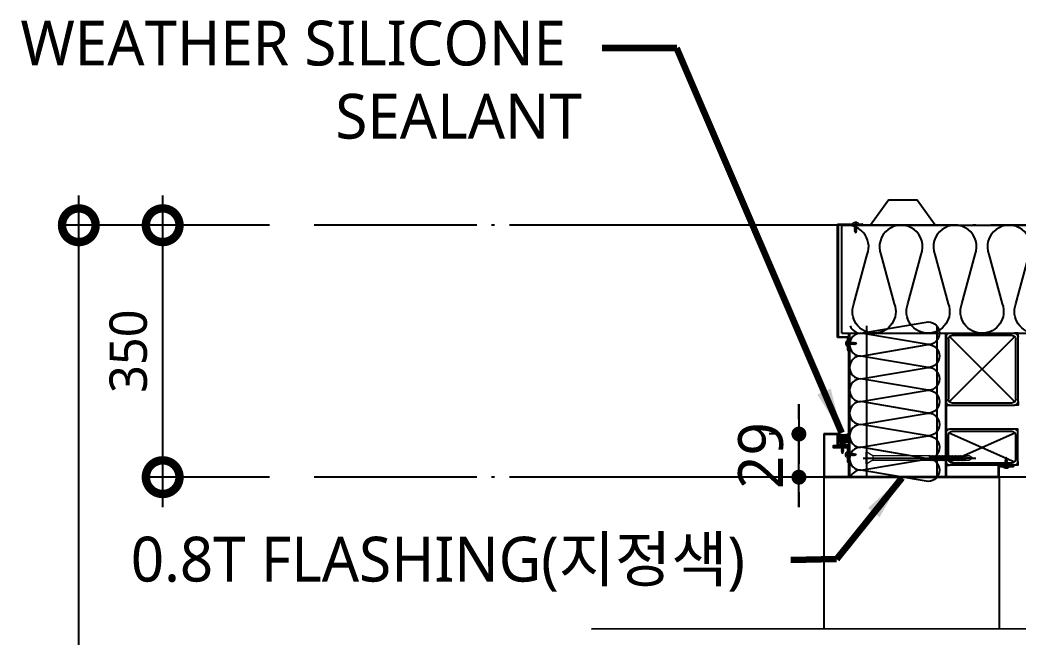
# Model space of a CAD drawing. Header units: millimetres. Extents: x 465 to 41696, y 198 to 5730.
# Drawn here: x 22485 to 23153, y 5150 to 5563 of the extents above; entities that cross this region are included whole.
import ezdxf
from ezdxf.enums import TextEntityAlignment as Align

# ---------------------------------------------------------------- set-up
doc = ezdxf.new("R2010")
doc.units = ezdxf.units.MM
doc.header["$LTSCALE"] = 200
for name, pattern in [('CEN', [62, 60, -1, 0, -1]), ('CEN-GAUN', [32.2, 30, -1, 0.2, -1]), ('HID', [2.3, 1.5, -0.8]), ('HIDDEN', [2, 1, -1])]:
    doc.linetypes.add(name, pattern=pattern)
doc.layers.get('DEFPOINTS').update_dxf_attribs({"color": 137})
for name, color, linetype in [('cen', 1, 'CEN'), ('DIM', 7, 'Continuous'), ('GW', 9, 'Continuous'), ('HID', 6, 'HID'), ('LEAD', 6, 'Continuous'), ('SYM', 7, 'Continuous'), ('symbol', 7, 'Continuous'), ('TEXT', 3, 'Continuous'), ('코킹', 9, 'Continuous'), ('판넬', 6, 'Continuous'), ('하지 150x100x3.2T', 3, 'Continuous'), ('후레싱', 6, 'Continuous')]:
    doc.layers.add(name, color=color, linetype=linetype)
doc.layers.add('DEFPOINT', color=137, linetype='Continuous', plot=False)
doc.layers.add('SCREW', color=9, linetype='Continuous', lineweight=5)
doc.styles.add('arial', font='arial.ttf')
doc.styles.add('HB-tx', font='malgun.ttf', dxfattribs={"width": 0.9})
doc.styles.get("Standard").update_dxf_attribs({"font": 'arial.ttf'})
doc.styles.add('굴림체(옥산)', font='GulimChe.ttf')
doc.styles.add('스타일1', font='malgun.ttf')
doc.dimstyles.new('CJA$0', dxfattribs={"dimscale": 300, "dimtxt": 2.7, "dimasz": 1, "dimexe": 2, "dimexo": 3, "dimgap": 1, "dimtad": 1, "dimdec": 0, "dimzin": 1, "dimdsep": 46, "dimtxsty": 'arial', "dimblk": 'DOT', "dimcen": 0.09, "dimdle": 1, "dimclrd": 256, "dimclre": 256, "dimclrt": 3, "dimadec": 0, "dimazin": 0, "dimtfac": 1, "dimtdec": 0, "dimtmove": 2, "dimatfit": 3, "dimldrblk": 'DOT', "dimfxl": 1, "dimtolj": 1, "dimtzin": 1, "dimarcsym": 0})
doc.dimstyles.new('CJA-1', dxfattribs={"dimscale": 10, "dimtxt": 3, "dimasz": 1, "dimexe": 2, "dimexo": 3, "dimgap": 1, "dimtad": 1, "dimdec": 0, "dimdsep": 46, "dimlunit": 6, "dimtxsty": '굴림체(옥산)', "dimblk": 'CJDOT', "dimcen": 0.09, "dimclrd": 256, "dimclre": 256, "dimclrt": 3, "dimazin": 2, "dimtfac": 1, "dimtdec": 0, "dimtix": 1, "dimtmove": 2, "dimatfit": 3, "dimldrblk": 'CJDOT', "dimfxl": 1, "dimtolj": 1, "dimtzin": 0, "dimarcsym": 0})
doc.dimstyles.get("Standard").update_dxf_attribs({"dimtxt": 0.18, "dimasz": 0.18, "dimexe": 0.18, "dimexo": 0.0625, "dimgap": 0.09, "dimtad": 0, "dimtih": 1, "dimtoh": 1, "dimdec": 4, "dimzin": 0, "dimdsep": 46, "dimtxsty": 'Standard', "dimcen": 0.09, "dimadec": 0, "dimazin": 0, "dimtfac": 1, "dimtdec": 4, "dimtofl": 0, "dimtmove": 0, "dimatfit": 3, "dimfxl": 1, "dimtolj": 1, "dimtzin": 0, "dimarcsym": 0})
pattern_1 = [(90, (-1700754.239367437, -179332.9736270064), (-0.3843758317684458, 0.6657584727337909), [0.443838981822527, -0.887677963645054]), (209.9999999999999, (-1700754.239367437, -179332.9736270064), (-0.3843758342879691, -0.6657584712791432), [0.4438389818225236, -0.8876779636450473]), (149.9999999999999, (-1700754.239367437, -179332.9736270064), (-0.768751666056415, 1.454647687184973e-09), [-0.8876779636450526, 0.4438389818225263])]

# ---------------------------------------------------------------- blocks, each defined once
blk = doc.blocks.new('1$0$hea')
at = {"layer": 'SCREW', "color": 9}
for p, q in [((2491784.143565692, -432817.3177301186), (2491783.954954707, -432818.3232530028)), ((2491784.656620727, -432816.6386425914), (2491784.198903953, -432818.8349188823)), ((2491784.924679277, -432817.0164960875), (2491784.519788411, -432818.5673631081)), ((2491785.584715896, -432816.831790154), (2491785.215405853, -432818.8006558561)), ((2491786.083318746, -432816.0934768777), (2491785.667271034, -432819.559653577)), ((2491786.575497063, -432816.6646127648), (2491786.125497063, -432819.0636527647)), ((2491786.966074199, -432816.6646127648), (2491786.516074199, -432819.0636527647)), ((2491787.445785631, -432815.9896127647), (2491786.995785631, -432819.7386527647)), ((2491787.925497063, -432816.6646127648), (2491787.475497063, -432819.0636527647)), ((2491788.3160742, -432816.6646127648), (2491787.866074199, -432819.0636527647)), ((2491788.795785632, -432815.9896127647), (2491788.345785631, -432819.7386527647)), ((2491789.275497063, -432816.6646127648), (2491788.825497063, -432819.0636527647)), ((2491789.6660742, -432816.6646127648), (2491789.216074199, -432819.0636527647)), ((2491790.145785631, -432815.9896127647), (2491789.695785631, -432819.7386527647)), ((2491790.625497063, -432816.6646127648), (2491790.175497063, -432819.0636527647)), ((2491791.016074199, -432816.6646127648), (2491790.5660742, -432819.0636527647)), ((2491791.495785631, -432815.9896127647), (2491791.045785632, -432819.7386527647)), ((2491791.975497063, -432816.6646127648), (2491791.525497063, -432819.0636527647)), ((2491792.366074199, -432816.6646127648), (2491791.9160742, -432819.0636527647)), ((2491792.845785631, -432815.9896127647), (2491792.395785631, -432819.7386527647)), ((2491793.325497063, -432816.6646127648), (2491792.875497063, -432819.0636527647)), ((2491794.195785631, -432815.9896127647), (2491793.745785631, -432819.7386527647))]:
    blk.add_line(p, q, dxfattribs=at)
at = {"layer": 'SCREW', "color": 1}
for p, q in [((2491784.198903953, -432818.8349188823), (2491783.954954707, -432818.3232530028)), ((2491784.656620727, -432816.6386425914), (2491784.143565692, -432817.3177301186)), ((2491784.198903953, -432818.8349188823), (2491784.519788411, -432818.5673631081)), ((2491784.656620727, -432816.6386425914), (2491784.924679277, -432817.0164960875)), ((2491785.667271034, -432819.559653577), (2491785.215405853, -432818.8006558561)), ((2491786.083318746, -432816.0934768777), (2491785.584715896, -432816.831790154)), ((2491785.667271034, -432819.559653577), (2491786.136431817, -432819.005357401)), ((2491786.083318746, -432816.0934768777), (2491786.575497063, -432816.6646127648)), ((2491786.995785631, -432819.7386527647), (2491786.516074199, -432819.0636527647)), ((2491786.575497063, -432816.6646127648), (2491786.966074199, -432816.6646127648)), ((2491787.445785631, -432815.9896127647), (2491786.966074199, -432816.6646127648)), ((2491786.995785631, -432819.7386527647), (2491787.475497063, -432819.0636527647)), ((2491787.445785631, -432815.9896127647), (2491787.925497063, -432816.6646127648)), ((2491787.475497063, -432819.0636527647), (2491787.866074199, -432819.0636527647)), ((2491788.345785631, -432819.7386527647), (2491787.866074199, -432819.0636527647)), ((2491787.925497063, -432816.6646127648), (2491788.3160742, -432816.6646127648)), ((2491788.795785632, -432815.9896127647), (2491788.3160742, -432816.6646127648)), ((2491788.345785631, -432819.7386527647), (2491788.825497063, -432819.0636527647)), ((2491788.795785632, -432815.9896127647), (2491789.275497063, -432816.6646127648)), ((2491788.825497063, -432819.0636527647), (2491789.216074199, -432819.0636527647)), ((2491789.695785631, -432819.7386527647), (2491789.216074199, -432819.0636527647)), ((2491789.275497063, -432816.6646127648), (2491789.6660742, -432816.6646127648)), ((2491790.145785631, -432815.9896127647), (2491789.6660742, -432816.6646127648)), ((2491789.695785631, -432819.7386527647), (2491790.175497063, -432819.0636527647)), ((2491790.145785631, -432815.9896127647), (2491790.625497063, -432816.6646127648)), ((2491790.175497063, -432819.0636527647), (2491790.5660742, -432819.0636527647)), ((2491791.045785632, -432819.7386527647), (2491790.5660742, -432819.0636527647)), ((2491790.625497063, -432816.6646127648), (2491791.016074199, -432816.6646127648)), ((2491791.495785631, -432815.9896127647), (2491791.016074199, -432816.6646127648)), ((2491791.045785632, -432819.7386527647), (2491791.525497063, -432819.0636527647)), ((2491791.495785631, -432815.9896127647), (2491791.975497063, -432816.6646127648)), ((2491791.525497063, -432819.0636527647), (2491791.9160742, -432819.0636527647)), ((2491792.395785631, -432819.7386527647), (2491791.9160742, -432819.0636527647)), ((2491791.975497063, -432816.6646127648), (2491792.366074199, -432816.6646127648)), ((2491792.845785631, -432815.9896127647), (2491792.366074199, -432816.6646127648)), ((2491792.395785631, -432819.7386527647), (2491792.875497063, -432819.0636527647)), ((2491792.845785631, -432815.9896127647), (2491793.325497063, -432816.6646127648)), ((2491792.875497063, -432819.0636527647), (2491793.266074199, -432819.0636527647)), ((2491793.745785631, -432819.7386527647), (2491793.266074199, -432819.0636527647)), ((2491793.325497063, -432816.6646127648), (2491793.716074199, -432816.6646127648)), ((2491794.195785631, -432815.9896127647), (2491793.716074199, -432816.6646127648)), ((2491793.745785631, -432819.7386527647), (2491793.963028494, -432819.4329712183)), ((2491794.195785631, -432815.9896127647), (2491794.413028494, -432816.2952943112)), ((2491794.329832435, -432819.2436527646), (2491795.005785631, -432819.2436527646)), ((2491794.779832435, -432816.4846127647), (2491795.005785631, -432816.4846127647)), ((2491795.725785631, -432814.2101327647), (2491795.725785631, -432821.5181327647)), ((2491795.725785631, -432814.2101327647), (2491795.725785631, -432821.5181327647)), ((2491796.443985631, -432814.2101327647), (2491795.725785631, -432814.2101327647)), ((2491796.443985631, -432821.5181327647), (2491795.725785631, -432821.5181327647)), ((2491797.290796521, -432817.0181327647), (2491796.64038913, -432817.0181327647)), ((2491796.64038913, -432817.0181327647), (2491796.64038913, -432817.6391327647)), ((2491796.64038913, -432818.0891327647), (2491796.64038913, -432818.7101327647)), ((2491797.290796521, -432818.7101327647), (2491796.64038913, -432818.7101327647)), ((2491798.468985632, -432817.0181327648), (2491797.740796521, -432817.0181327647)), ((2491798.468985632, -432818.7101327648), (2491797.740796521, -432818.7101327647)), ((2491798.468985632, -432816.2351327647), (2491798.468985632, -432819.4931327647))]:
    blk.add_line(p, q, dxfattribs=at)
for centre, radius, start, end in [((2491787.408363431, -432824.6201510014), 7.999015878307714, 114.0886689159163, 122.3702342454058), ((2491787.408363431, -432811.1081145281), 7.999015878307714, 237.6297657545942, 244.4226503441353), ((2491787.408363431, -432811.1081145281), 7.999015878307714, 248.8312323190549, 254.0884299628768), ((2491787.408363431, -432824.6201510014), 7.999015878307714, 103.1784096583939, 108.0892879575676), ((2491787.408363431, -432811.1081145281), 7.999015878307714, 260.8505034816137, 263.6038678914903), ((2491794.329832435, -432819.6936527647), 0.45, 90, 144.5992160404857), ((2491794.779832435, -432816.0346127647), 0.45, 215.4007839595143, 270), ((2491795.038354781, -432815.7357234052), 0.7495972400982207, 267.5097794062617, 336.5009870115338), ((2491795.038354781, -432819.9925421243), 0.7495972400982327, 23.49901298846625, 92.49022059373836), ((2491796.443985631, -432816.2351327647), 2.025, 0, 90), ((2491796.443985631, -432819.4931327647), 2.025, 270, 0)]:
    blk.add_arc(centre, radius, start, end, dxfattribs=at)
blk = doc.blocks.new('1')
at = {"layer": 'SCREW', "color": 1}
for p, q in [((849820.5766232425, -993794.053268319), (849817.3206464235, -993794.1680679452)), ((849818.1031601892, -993794.14047798), (849818.1288188258, -993794.8682148936)), ((849819.7941094765, -993794.0808582846), (849819.8197681131, -993794.8085951982)), ((849815.3682572842, -993796.2631638022), (849815.393563942, -993796.9809178081)), ((849822.697025757, -993796.7234114646), (849815.393563942, -993796.9809178081)), ((849822.697025757, -993796.7234114646), (849815.393563942, -993796.9809178081)), ((849817.2417066337, -993798.8969860901), (849817.5395435366, -993798.6691070688)), ((849817.2417066337, -993798.8969860901), (849817.9331906871, -993799.3526151739)), ((849817.2892755396, -993800.2461477555), (849817.9469531515, -993799.7429497666)), ((849817.2892755396, -993800.2461477555), (849817.9807595928, -993800.7017768389)), ((849817.3368444453, -993801.5953094205), (849817.9945220572, -993801.092111432)), ((849817.3368444453, -993801.5953094205), (849818.0283284986, -993802.0509385043)), ((849817.3844133511, -993802.9444710859), (849818.0420909631, -993802.441273097)), ((849817.3844133511, -993802.9444710859), (849818.0758974045, -993803.4001001697)), ((849817.4319822569, -993804.2936327513), (849818.089659869, -993803.7904347624)), ((849817.4319822569, -993804.2936327513), (849818.1234663103, -993804.7492618351)), ((849817.4795511628, -993805.6427944168), (849818.1372287747, -993805.1395964278)), ((849817.4795511628, -993805.6427944168), (849818.1710352161, -993806.0984235005)), ((849817.7158196389, -993798.2958600409), (849817.692001599, -993797.6203266042)), ((849817.7052510353, -993806.9641767656), (849818.242671544, -993806.4757760204)), ((849817.7052510353, -993806.9641767656), (849818.479699451, -993807.3890171284)), ((849817.9469531515, -993799.7429497666), (849817.9331906871, -993799.3526151739)), ((849817.9945220572, -993801.092111432), (849817.9807595928, -993800.7017768389)), ((849818.0420909631, -993802.441273097), (849818.0283284986, -993802.0509385043)), ((849818.089659869, -993803.7904347624), (849818.0758974045, -993803.4001001697)), ((849818.1372287747, -993805.1395964278), (849818.1234663103, -993804.7492618351)), ((849818.1446751277, -993795.3179354486), (849818.1675930298, -993795.9679389433)), ((849818.7882073959, -993795.9460572465), (849818.1675930298, -993795.9679389433)), ((849818.481275393, -993808.4060950922), (849818.7373582607, -993808.0759822433)), ((849818.481275393, -993808.4060950922), (849819.0012193846, -993808.6318636732)), ((849819.8585423171, -993795.9083192479), (849819.237927951, -993795.9302009447)), ((849819.835624415, -993795.2583157532), (849819.8585423171, -993795.9083192479)), ((849820.6600596095, -993807.8712740657), (849819.9994719112, -993808.407938981)), ((849820.6600596095, -993807.8712740657), (849820.2729953842, -993807.6166961081)), ((849820.9725622204, -993798.3151635122), (849820.3148846084, -993798.8183615017)), ((849820.3286470729, -993799.2086960943), (849820.3148846084, -993798.8183615017)), ((849821.0201311263, -993799.6643251777), (849820.3286470729, -993799.2086960943)), ((849821.0201311263, -993799.6643251777), (849820.3624535142, -993800.1675231671)), ((849820.3762159788, -993800.5578577598), (849820.3624535142, -993800.1675231671)), ((849821.0677000321, -993801.0134868431), (849820.3762159788, -993800.5578577598)), ((849821.0677000321, -993801.0134868431), (849820.4100224201, -993801.5166848325)), ((849820.4237848845, -993801.9070194252), (849820.4100224201, -993801.5166848325)), ((849821.1152689379, -993802.3626485085), (849820.4237848845, -993801.9070194252)), ((849821.1546153268, -993806.426252427), (849820.4343294175, -993806.9505610247)), ((849820.4572900045, -993797.7489213268), (849820.4493282664, -993797.5231084456)), ((849821.1152689379, -993802.3626485085), (849820.4575913259, -993802.8658464975)), ((849820.4713537903, -993803.2561810906), (849820.4575913259, -993802.8658464975)), ((849821.1628378436, -993803.7118101735), (849820.4713537903, -993803.2561810906)), ((849821.1628378436, -993803.7118101735), (849820.5051602316, -993804.2150081629)), ((849820.5189226961, -993804.6053427556), (849820.5051602316, -993804.2150081629)), ((849821.2104067495, -993805.0609718389), (849820.5189226961, -993804.6053427556)), ((849821.2104067495, -993805.0609718389), (849820.5527291375, -993805.5641698283)), ((849820.566491602, -993805.954504421), (849820.5527291375, -993805.5641698283)), ((849821.1546153268, -993806.426252427), (849820.566491602, -993805.954504421)), ((849820.9725622204, -993798.3151635122), (849820.6594156801, -993798.1088266196)), ((849822.6717190992, -993796.0056574587), (849822.697025757, -993796.7234114646))]:
    blk.add_line(p, q, dxfattribs=at)
at = {"layer": 'SCREW', "color": 9}
for p, q in [((849820.9725622204, -993798.3151635122), (849817.2417066337, -993798.8969860901)), ((849821.0201311263, -993799.6643251777), (849817.2892755396, -993800.2461477555)), ((849821.0677000321, -993801.0134868431), (849817.3368444453, -993801.5953094205)), ((849821.1152689379, -993802.3626485085), (849817.3844133511, -993802.9444710859)), ((849821.1628378436, -993803.7118101735), (849817.4319822569, -993804.2936327513)), ((849821.2104067495, -993805.0609718389), (849817.4795511628, -993805.6427944168)), ((849821.1546153268, -993806.426252427), (849817.7052510353, -993806.9641767656)), ((849820.3286470729, -993799.2086960943), (849817.9469531515, -993799.7429497666)), ((849820.3624535142, -993800.1675231671), (849817.9807595928, -993800.7017768389)), ((849820.3762159788, -993800.5578577598), (849817.9945220572, -993801.092111432)), ((849820.4100224201, -993801.5166848325), (849818.0283284986, -993802.0509385043)), ((849820.4237848845, -993801.9070194252), (849818.0420909631, -993802.441273097)), ((849820.4575913259, -993802.8658464975), (849818.0758974045, -993803.4001001697)), ((849820.4713537903, -993803.2561810906), (849818.089659869, -993803.7904347624)), ((849820.5051602316, -993804.2150081629), (849818.1234663103, -993804.7492618351)), ((849820.5189226961, -993804.6053427556), (849818.1372287747, -993805.1395964278)), ((849820.5527291375, -993805.5641698283), (849818.1710352161, -993806.0984235005)), ((849820.566491602, -993805.954504421), (849818.1847976805, -993806.4887580932)), ((849820.4343294175, -993806.9505610247), (849818.479699451, -993807.3890171284)), ((849820.6600596095, -993807.8712740657), (849818.481275393, -993808.4060950922)), ((849820.2729953842, -993807.6166961081), (849818.7373582607, -993808.0759822433)), ((849819.9994719112, -993808.407938981), (849819.0012193846, -993808.6318636732))]:
    blk.add_line(p, q, dxfattribs=at)
at = {"layer": 'SCREW', "color": 1}
for centre, radius, start, end in [((849817.3919997822, -993796.1918104435), 2.025, 92.01930507757741, 182.0193050642455), ((849820.6479766013, -993796.0770108174), 2.025, 2.019305064245497, 92.01930507757741), ((849816.9424296771, -993797.614165714), 0.7495972400982327, 359.5290844776374, 68.52029208167124), ((849817.2660990837, -993798.3117163428), 0.45, 307.4200890287646, 2.019305064245497), ((849826.0901922483, -993804.9263652232), 7.999015878307714, 188.4154371684857, 191.1688015860184), ((849826.0901922483, -993804.9263652232), 7.999015878307714, 197.9308751221599, 203.1880727383065), ((849826.0901922483, -993804.9263652232), 7.999015878307714, 207.5966547258274, 214.3895393136707), ((849812.5865465963, -993805.4024784011), 7.999015878307714, 329.6490708299924, 337.9306361520568), ((849812.5865465963, -993805.4024784011), 7.999015878307714, 343.930017118711, 348.8408954038247), ((849821.1966049601, -993797.4641714855), 0.7495972400982207, 115.5183180546385, 184.509525654227), ((849820.9070105595, -993797.733065025), 0.45, 182.0193050642455, 236.6185211134679)]:
    blk.add_arc(centre, radius, start, end, dxfattribs=at)
blk = doc.blocks.new('CJDOT')
blk.add_line((-2, -2.664535259100376e-15), (2, 2.664535259100376e-15))
at = {"const_width": 0.5}
blk.add_lwpolyline([(-0.25, 0, 1), (0.25, 0, 1)], format="xyb", close=True, dxfattribs=at)
blk = doc.blocks.new('*D73')
at = {"layer": 'DEFPOINTS', "color": 0, "transparency": 16777216}
for p in [(23006.09089926281, 5285.700850164138), (23022.68404575775, 5285.700850164138), (23022.68404575775, 5256.807173235906)]:
    blk.add_point(p, dxfattribs=at)
at = {"layer": 'DIM', "lineweight": -2, "transparency": 16777216}
for p, q in [((23006.09089926281, 5295.700850164138), (23006.09089926281, 5305.700850164138)), ((22992.68404575775, 5285.700850164138), (22986.09089926281, 5285.700850164138)), ((23006.09089926281, 5256.807173235906), (23006.09089926281, 5285.700850164138)), ((22992.68404575775, 5256.807173235906), (22986.09089926281, 5256.807173235906)), ((23006.09089926281, 5246.807173235906), (23006.09089926281, 5236.807173235906))]:
    blk.add_line(p, q, dxfattribs=at)
at = {"layer": 'DIM', "lineweight": -2, "transparency": 16777216, "xscale": 10, "yscale": 10, "zscale": 10}
for p, rotation in [((23006.09089926281, 5285.700850164138), 270), ((23006.09089926281, 5256.807173235906), 90)]:
    blk.add_blockref('CJDOT', p, dxfattribs=dict(at, rotation=rotation))
at = {"layer": 'DIM', "color": 3, "transparency": 16777216, "insert": (22980.59157861063, 5271.254011700014), "char_height": 30, "attachment_point": 5, "rotation": 90, "style": '스타일1'}
blk.add_mtext('\\A1;29', dxfattribs=at)
blk = doc.blocks.new('sc135')
at = {"layer": 'cen'}
blk.add_line((61098.87146290301, 25975.08873003823), (61255.36442469403, 25975.08873003822), dxfattribs=at)
at = {"layer": 'SCREW', "color": 9, "linetype": 'ByBlock', "lineweight": 5}
for p, q in [((61102.89592141601, 25983.08873003825), (61103.89592141601, 25983.08873003825)), ((61102.895921416, 25967.08873003825), (61102.89592141601, 25983.08873003825)), ((61103.895921416, 25967.08873003825), (61103.89592141601, 25983.08873003825)), ((61111.99592141598, 25978.08873003825), (61103.89592141601, 25983.08873003825)), ((61111.99592141598, 25978.08873003825), (61111.99592141598, 25972.08873003825)), ((61192.55463734799, 25972.08873003818), (61190.52691031906, 25978.08873003818)), ((61193.3369310933, 25971.33563386233), (61190.8716938661, 25978.63021698516)), ((61191.58247331921, 25978.08873003818), (61192.52691031906, 25978.08873003818)), ((61192.52691031906, 25978.08873003818), (61192.8716938661, 25978.63021698516)), ((61194.55463734799, 25972.08873003818), (61192.52691031906, 25978.08873003818)), ((61195.3369310933, 25971.33563386233), (61192.8716938661, 25978.63021698516)), ((61192.8716938661, 25978.63021698516), (61193.58247331921, 25978.08873003818)), ((61195.61020034819, 25972.08873003818), (61193.58247331921, 25978.08873003818)), ((61193.58247331921, 25978.08873003818), (61194.52691031906, 25978.08873003818)), ((61194.52691031906, 25978.08873003818), (61194.8716938661, 25978.63021698516)), ((61196.55463734799, 25972.08873003818), (61194.52691031906, 25978.08873003818)), ((61197.3369310933, 25971.33563386233), (61194.8716938661, 25978.63021698516)), ((61194.8716938661, 25978.63021698516), (61195.58247331921, 25978.08873003818)), ((61197.61020034819, 25972.08873003818), (61195.58247331921, 25978.08873003818)), ((61195.58247331921, 25978.08873003818), (61196.52691031906, 25978.08873003818)), ((61196.52691031906, 25978.08873003818), (61196.8716938661, 25978.63021698516)), ((61198.55463734799, 25972.08873003818), (61196.52691031906, 25978.08873003818)), ((61199.3369310933, 25971.33563386233), (61196.8716938661, 25978.63021698516)), ((61196.8716938661, 25978.63021698516), (61197.58247331921, 25978.08873003818)), ((61199.61020034819, 25972.08873003818), (61197.58247331921, 25978.08873003818)), ((61197.58247331921, 25978.08873003818), (61198.52691031906, 25978.08873003818)), ((61198.52691031906, 25978.08873003818), (61198.8716938661, 25978.63021698516)), ((61200.55463734799, 25972.08873003818), (61198.52691031906, 25978.08873003818)), ((61201.3369310933, 25971.33563386233), (61198.8716938661, 25978.63021698516)), ((61198.8716938661, 25978.63021698516), (61199.58247331921, 25978.08873003818)), ((61201.61020034819, 25972.08873003818), (61199.58247331921, 25978.08873003818)), ((61199.58247331921, 25978.08873003818), (61200.52691031906, 25978.08873003818)), ((61200.52691031906, 25978.08873003818), (61200.8716938661, 25978.63021698516)), ((61202.55463734799, 25972.08873003818), (61200.52691031906, 25978.08873003818)), ((61203.3369310933, 25971.33563386233), (61200.8716938661, 25978.63021698516)), ((61200.8716938661, 25978.63021698516), (61201.58247331921, 25978.08873003818)), ((61203.61020034819, 25972.08873003818), (61201.58247331921, 25978.08873003818)), ((61201.58247331921, 25978.08873003818), (61202.52691031906, 25978.08873003818)), ((61202.52691031906, 25978.08873003818), (61202.8716938661, 25978.63021698516)), ((61204.55463734799, 25972.08873003818), (61202.52691031906, 25978.08873003818)), ((61205.3369310933, 25971.33563386233), (61202.8716938661, 25978.63021698516)), ((61202.8716938661, 25978.63021698516), (61203.58247331921, 25978.08873003818)), ((61203.58247331921, 25978.08873003818), (61204.52691031906, 25978.08873003818)), ((61205.61020034819, 25972.08873003818), (61203.58247331921, 25978.08873003818)), ((61204.52691031906, 25978.08873003818), (61204.8716938661, 25978.63021698516)), ((61206.55463734799, 25972.08873003818), (61204.52691031906, 25978.08873003818)), ((61207.3369310933, 25971.33563386233), (61204.8716938661, 25978.63021698516)), ((61204.8716938661, 25978.63021698516), (61205.58247331921, 25978.08873003818)), ((61207.61020034819, 25972.08873003818), (61205.58247331921, 25978.08873003818)), ((61205.58247331921, 25978.08873003818), (61206.52691031906, 25978.08873003818)), ((61206.52691031906, 25978.08873003818), (61206.8716938661, 25978.63021698516)), ((61208.55463734799, 25972.08873003818), (61206.52691031906, 25978.08873003818)), ((61209.3369310933, 25971.33563386233), (61206.8716938661, 25978.63021698516)), ((61206.8716938661, 25978.63021698516), (61207.58247331921, 25978.08873003818)), ((61209.61020034819, 25972.08873003818), (61207.58247331921, 25978.08873003818)), ((61207.58247331921, 25978.08873003818), (61208.52691031906, 25978.08873003818)), ((61208.52691031906, 25978.08873003818), (61208.8716938661, 25978.63021698516)), ((61210.55463734799, 25972.08873003817), (61208.52691031906, 25978.08873003818)), ((61211.3369310933, 25971.33563386232), (61208.8716938661, 25978.63021698516)), ((61208.8716938661, 25978.63021698516), (61209.58247331921, 25978.08873003818)), ((61211.61020034819, 25972.08873003817), (61209.58247331921, 25978.08873003818)), ((61209.58247331921, 25978.08873003818), (61210.52691031906, 25978.08873003817)), ((61210.52691031906, 25978.08873003817), (61210.8716938661, 25978.63021698515)), ((61212.55463734799, 25972.08873003817), (61210.52691031906, 25978.08873003817)), ((61213.3369310933, 25971.33563386232), (61210.8716938661, 25978.63021698515)), ((61210.8716938661, 25978.63021698515), (61211.58247331921, 25978.08873003817)), ((61213.61020034819, 25972.08873003817), (61211.58247331921, 25978.08873003817)), ((61211.58247331921, 25978.08873003817), (61212.52691031906, 25978.08873003817)), ((61212.52691031906, 25978.08873003817), (61212.8716938661, 25978.63021698515)), ((61214.55463734799, 25972.08873003817), (61212.52691031906, 25978.08873003817)), ((61215.3369310933, 25971.33563386232), (61212.8716938661, 25978.63021698515)), ((61212.8716938661, 25978.63021698515), (61213.58247331921, 25978.08873003817)), ((61213.58247331921, 25978.08873003817), (61214.52691031906, 25978.08873003817)), ((61215.61020034819, 25972.08873003817), (61213.58247331921, 25978.08873003817)), ((61214.52691031906, 25978.08873003817), (61214.8716938661, 25978.63021698515)), ((61216.55463734799, 25972.08873003817), (61214.52691031906, 25978.08873003817)), ((61214.8716938661, 25978.63021698515), (61215.58247331921, 25978.08873003817)), ((61217.3369310933, 25971.33563386232), (61214.8716938661, 25978.63021698515)), ((61215.58247331921, 25978.08873003817), (61216.52691031906, 25978.08873003817)), ((61217.61020034819, 25972.08873003817), (61215.58247331921, 25978.08873003817)), ((61216.52691031906, 25978.08873003817), (61216.8716938661, 25978.63021698515)), ((61218.55463734799, 25972.08873003817), (61216.52691031906, 25978.08873003817)), ((61216.8716938661, 25978.63021698515), (61217.58247331921, 25978.08873003817)), ((61219.3369310933, 25971.33563386232), (61216.8716938661, 25978.63021698515)), ((61217.58247331921, 25978.08873003817), (61218.52691031906, 25978.08873003817)), ((61219.61020034819, 25972.08873003817), (61217.58247331921, 25978.08873003817)), ((61218.52691031906, 25978.08873003817), (61218.8716938661, 25978.63021698515)), ((61220.55463734799, 25972.08873003817), (61218.52691031906, 25978.08873003817)), ((61218.8716938661, 25978.63021698515), (61219.58247331921, 25978.08873003817)), ((61221.3369310933, 25971.33563386232), (61218.8716938661, 25978.63021698515)), ((61219.58247331921, 25978.08873003817), (61220.52691031906, 25978.08873003817)), ((61221.61020034819, 25972.08873003817), (61219.58247331921, 25978.08873003817)), ((61220.52691031906, 25978.08873003817), (61220.8716938661, 25978.63021698515)), ((61222.55463734799, 25972.08873003817), (61220.52691031906, 25978.08873003817)), ((61223.3369310933, 25971.33563386232), (61220.8716938661, 25978.63021698515)), ((61220.8716938661, 25978.63021698515), (61221.58247331921, 25978.08873003817)), ((61223.61020034819, 25972.08873003817), (61221.58247331921, 25978.08873003817)), ((61221.58247331921, 25978.08873003817), (61222.52691031906, 25978.08873003817)), ((61222.52691031906, 25978.08873003817), (61222.8716938661, 25978.63021698515)), ((61224.55463734799, 25972.08873003817), (61222.52691031906, 25978.08873003817)), ((61225.3369310933, 25971.33563386232), (61222.8716938661, 25978.63021698515)), ((61222.8716938661, 25978.63021698515), (61223.58247331921, 25978.08873003817)), ((61225.61020034819, 25972.08873003817), (61223.58247331921, 25978.08873003817)), ((61223.58247331921, 25978.08873003817), (61224.52691031906, 25978.08873003817)), ((61224.52691031906, 25978.08873003817), (61224.8716938661, 25978.63021698515)), ((61226.55463734799, 25972.08873003817), (61224.52691031906, 25978.08873003817)), ((61227.3369310933, 25971.33563386232), (61224.8716938661, 25978.63021698515)), ((61224.8716938661, 25978.63021698515), (61225.58247331921, 25978.08873003817)), ((61227.61020034819, 25972.08873003817), (61225.58247331921, 25978.08873003817)), ((61225.58247331921, 25978.08873003817), (61226.52691031906, 25978.08873003817)), ((61226.52691031906, 25978.08873003817), (61226.8716938661, 25978.63021698515)), ((61228.55463734799, 25972.08873003817), (61226.52691031906, 25978.08873003817)), ((61229.3369310933, 25971.33563386232), (61226.8716938661, 25978.63021698515)), ((61226.8716938661, 25978.63021698515), (61227.58247331921, 25978.08873003817)), ((61227.58247331921, 25978.08873003817), (61228.52691031906, 25978.08873003817)), ((61229.61020034819, 25972.08873003817), (61227.58247331921, 25978.08873003817)), ((61228.52691031906, 25978.08873003817), (61228.8716938661, 25978.63021698515)), ((61230.55463734799, 25972.08873003817), (61228.52691031906, 25978.08873003817)), ((61228.8716938661, 25978.63021698515), (61229.58247331921, 25978.08873003817)), ((61231.3369310933, 25971.33563386232), (61228.8716938661, 25978.63021698515)), ((61231.61020034819, 25972.08873003817), (61229.58247331921, 25978.08873003817)), ((61229.58247331921, 25978.08873003817), (61230.52691031906, 25978.08873003817)), ((61230.52691031906, 25978.08873003817), (61230.8716938661, 25978.63021698515)), ((61232.55463734799, 25972.08873003817), (61230.52691031906, 25978.08873003817)), ((61233.3369310933, 25971.33563386232), (61230.8716938661, 25978.63021698515)), ((61230.8716938661, 25978.63021698515), (61231.58247331921, 25978.08873003817)), ((61233.61020034819, 25972.08873003817), (61231.58247331921, 25978.08873003817)), ((61231.58247331921, 25978.08873003817), (61232.52691031906, 25978.08873003817)), ((61232.52691031906, 25978.08873003817), (61232.8716938661, 25978.63021698515)), ((61234.55463734799, 25972.08873003817), (61232.52691031906, 25978.08873003817)), ((61235.3369310933, 25971.33563386232), (61232.8716938661, 25978.63021698515)), ((61232.8716938661, 25978.63021698515), (61233.58247331921, 25978.08873003817)), ((61235.61020034819, 25972.08873003817), (61233.58247331921, 25978.08873003817)), ((61233.58247331921, 25978.08873003817), (61234.52691031906, 25978.08873003817)), ((61234.52691031906, 25978.08873003817), (61234.8716938661, 25978.63021698515)), ((61236.55463734799, 25972.08873003815), (61234.52691031906, 25978.08873003817)), ((61237.3369310933, 25971.33563386231), (61234.8716938661, 25978.63021698515)), ((61234.8716938661, 25978.63021698515), (61235.58247331921, 25978.08873003817)), ((61237.61020034819, 25972.08873003815), (61235.58247331921, 25978.08873003817)), ((61235.58247331921, 25978.08873003817), (61236.52691031906, 25978.08873003815)), ((61236.52691031906, 25978.08873003815), (61236.8716938661, 25978.63021698513)), ((61238.55463734799, 25972.08873003815), (61236.52691031906, 25978.08873003815)), ((61239.3369310933, 25971.33563386231), (61236.8716938661, 25978.63021698513)), ((61236.8716938661, 25978.63021698513), (61237.58247331921, 25978.08873003815)), ((61237.58247331921, 25978.08873003815), (61239.86634214747, 25978.08873003815)), ((61239.61020034819, 25972.08873003815), (61237.58247331921, 25978.08873003815)), ((61102.895921416, 25967.08873003825), (61103.895921416, 25967.08873003825)), ((61111.99592141598, 25972.08873003825), (61103.895921416, 25967.08873003825)), ((61193.61020034819, 25972.08873003818), (61194.55463734799, 25972.08873003818)), ((61194.55463734799, 25972.08873003818), (61195.3369310933, 25971.33563386233)), ((61195.3369310933, 25971.33563386233), (61195.61020034819, 25972.08873003818)), ((61195.61020034819, 25972.08873003818), (61196.55463734799, 25972.08873003818)), ((61196.55463734799, 25972.08873003818), (61197.3369310933, 25971.33563386233)), ((61197.3369310933, 25971.33563386233), (61197.61020034819, 25972.08873003818)), ((61197.61020034819, 25972.08873003818), (61198.55463734799, 25972.08873003818)), ((61198.55463734799, 25972.08873003818), (61199.3369310933, 25971.33563386233)), ((61199.3369310933, 25971.33563386233), (61199.61020034819, 25972.08873003818)), ((61199.61020034819, 25972.08873003818), (61200.55463734799, 25972.08873003818)), ((61200.55463734799, 25972.08873003818), (61201.3369310933, 25971.33563386233)), ((61201.3369310933, 25971.33563386233), (61201.61020034819, 25972.08873003818)), ((61201.61020034819, 25972.08873003818), (61202.55463734799, 25972.08873003818)), ((61202.55463734799, 25972.08873003818), (61203.3369310933, 25971.33563386233)), ((61203.3369310933, 25971.33563386233), (61203.61020034819, 25972.08873003818)), ((61203.61020034819, 25972.08873003818), (61204.55463734799, 25972.08873003818)), ((61204.55463734799, 25972.08873003818), (61205.3369310933, 25971.33563386233)), ((61205.3369310933, 25971.33563386233), (61205.61020034819, 25972.08873003818)), ((61205.61020034819, 25972.08873003818), (61206.55463734799, 25972.08873003818)), ((61206.55463734799, 25972.08873003818), (61207.3369310933, 25971.33563386233)), ((61207.3369310933, 25971.33563386233), (61207.61020034819, 25972.08873003818)), ((61207.61020034819, 25972.08873003818), (61208.55463734799, 25972.08873003818)), ((61208.55463734799, 25972.08873003818), (61209.3369310933, 25971.33563386233)), ((61209.3369310933, 25971.33563386233), (61209.61020034819, 25972.08873003818)), ((61209.61020034819, 25972.08873003818), (61210.55463734799, 25972.08873003817)), ((61210.55463734799, 25972.08873003817), (61211.3369310933, 25971.33563386232)), ((61211.3369310933, 25971.33563386232), (61211.61020034819, 25972.08873003817)), ((61211.61020034819, 25972.08873003817), (61212.55463734799, 25972.08873003817)), ((61212.55463734799, 25972.08873003817), (61213.3369310933, 25971.33563386232)), ((61213.3369310933, 25971.33563386232), (61213.61020034819, 25972.08873003817)), ((61213.61020034819, 25972.08873003817), (61214.55463734799, 25972.08873003817)), ((61214.55463734799, 25972.08873003817), (61215.3369310933, 25971.33563386232)), ((61215.3369310933, 25971.33563386232), (61215.61020034819, 25972.08873003817)), ((61215.61020034819, 25972.08873003817), (61216.55463734799, 25972.08873003817)), ((61216.55463734799, 25972.08873003817), (61217.3369310933, 25971.33563386232)), ((61217.3369310933, 25971.33563386232), (61217.61020034819, 25972.08873003817)), ((61217.61020034819, 25972.08873003817), (61218.55463734799, 25972.08873003817)), ((61218.55463734799, 25972.08873003817), (61219.3369310933, 25971.33563386232)), ((61219.3369310933, 25971.33563386232), (61219.61020034819, 25972.08873003817)), ((61219.61020034819, 25972.08873003817), (61220.55463734799, 25972.08873003817)), ((61220.55463734799, 25972.08873003817), (61221.3369310933, 25971.33563386232)), ((61221.3369310933, 25971.33563386232), (61221.61020034819, 25972.08873003817)), ((61221.61020034819, 25972.08873003817), (61222.55463734799, 25972.08873003817)), ((61222.55463734799, 25972.08873003817), (61223.3369310933, 25971.33563386232)), ((61223.3369310933, 25971.33563386232), (61223.61020034819, 25972.08873003817)), ((61223.61020034819, 25972.08873003817), (61224.55463734799, 25972.08873003817)), ((61224.55463734799, 25972.08873003817), (61225.3369310933, 25971.33563386232)), ((61225.3369310933, 25971.33563386232), (61225.61020034819, 25972.08873003817)), ((61225.61020034819, 25972.08873003817), (61226.55463734799, 25972.08873003817)), ((61226.55463734799, 25972.08873003817), (61227.3369310933, 25971.33563386232)), ((61227.3369310933, 25971.33563386232), (61227.61020034819, 25972.08873003817)), ((61227.61020034819, 25972.08873003817), (61228.55463734799, 25972.08873003817)), ((61228.55463734799, 25972.08873003817), (61229.3369310933, 25971.33563386232)), ((61229.3369310933, 25971.33563386232), (61229.61020034819, 25972.08873003817)), ((61229.61020034819, 25972.08873003817), (61230.55463734799, 25972.08873003817)), ((61230.55463734799, 25972.08873003817), (61231.3369310933, 25971.33563386232)), ((61231.3369310933, 25971.33563386232), (61231.61020034819, 25972.08873003817)), ((61231.61020034819, 25972.08873003817), (61232.55463734799, 25972.08873003817)), ((61232.55463734799, 25972.08873003817), (61233.3369310933, 25971.33563386232)), ((61233.3369310933, 25971.33563386232), (61233.61020034819, 25972.08873003817)), ((61233.61020034819, 25972.08873003817), (61234.55463734799, 25972.08873003817)), ((61234.55463734799, 25972.08873003817), (61235.3369310933, 25971.33563386232)), ((61235.3369310933, 25971.33563386232), (61235.61020034819, 25972.08873003817)), ((61235.61020034819, 25972.08873003817), (61236.55463734799, 25972.08873003815)), ((61236.55463734799, 25972.08873003815), (61237.3369310933, 25971.33563386231)), ((61237.3369310933, 25971.33563386231), (61237.61020034819, 25972.08873003815)), ((61237.61020034819, 25972.08873003815), (61238.55463734799, 25972.08873003815)), ((61238.55463734799, 25972.08873003815), (61239.3369310933, 25971.33563386231)), ((61239.3369310933, 25971.33563386231), (61239.61020034819, 25972.08873003815)), ((61239.61020034819, 25972.08873003815), (61240.86634214746, 25972.08873003815))]:
    blk.add_line(p, q, dxfattribs=at)
for points in [[(61111.99592141598, 25972.08873003825), (61192.55463734799, 25972.08873003818), (61193.3369310933, 25971.33563386233), (61193.61020034819, 25972.08873003818), (61191.58247331921, 25978.08873003818), (61190.8716938661, 25978.63021698516), (61190.52691031906, 25978.08873003818), (61111.99592141598, 25978.08873003825)], [(61250.86634214747, 25975.08873003815), (61241.86634214747, 25976.08873003815), (61239.86634214747, 25978.08873003815), (61238.86634214747, 25976.08873003815), (61240.86634214746, 25972.08873003815)], [(61240.86634214746, 25972.08873003815), (61245.86634214746, 25972.08873003815), (61250.86634214747, 25975.08873003815), (61245.86634214747, 25978.08873003815), (61239.86634214747, 25978.08873003815)]]:
    blk.add_lwpolyline(points, dxfattribs=at)
blk = doc.blocks.new('_DotSmall')
at = {"color": 0, "linetype": 'ByBlock', "const_width": 0.5}
blk.add_lwpolyline([(-0.0625, 0, 1), (0.0625, 0, 1)], format="xyb", close=True, dxfattribs=at)
blk = doc.blocks.new('*D77')
at = {"layer": 'DEFPOINTS', "color": 0, "transparency": 16777216}
for p in [(22580.42001266083, 5425.353621983731), (22681.78998462547, 5425.353621983731), (22681.78998462546, 5256.807173235906)]:
    blk.add_point(p, dxfattribs=at)
at = {"layer": 'DIM', "color": 7, "lineweight": -2, "transparency": 16777216}
for p, q in [((22580.42001266083, 5236.807173235906), (22580.42001266083, 5445.353621983731)), ((22651.78998462547, 5425.353621983731), (22570.42001266083, 5425.353621983731)), ((22651.78998462546, 5256.807173235906), (22570.42001266083, 5256.807173235906))]:
    blk.add_line(p, q, dxfattribs=at)
at = {"layer": 'DIM', "color": 7, "lineweight": -2, "transparency": 16777216, "xscale": 45, "yscale": 45, "zscale": 45}
for p, rotation in [((22580.42001266083, 5425.353621983731), 90), ((22580.42001266083, 5256.807173235906), 270)]:
    blk.add_blockref('_DotSmall', p, dxfattribs=dict(at, rotation=rotation))
at = {"layer": 'DIM', "color": 3, "transparency": 16777216, "insert": (22557.50391211735, 5341.08039760981), "char_height": 25, "attachment_point": 5, "rotation": 90, "style": '스타일1'}
blk.add_mtext('\\A1;350', dxfattribs=at)
blk = doc.blocks.new('_DOT')
at = {"color": 0, "linetype": 'ByBlock'}
blk.add_line((-0.5, 0), (-1, 0), dxfattribs=at)
at = {"color": 0, "linetype": 'ByBlock', "const_width": 0.5}
blk.add_lwpolyline([(-0.25, 0, 1), (0.25, 0, 1)], format="xyb", close=True, dxfattribs=at)
blk = doc.blocks.new('*D78')
at = {"layer": 'DEFPOINTS', "color": 0, "transparency": 16777216}
for p in [(22524.30291650059, 5425.35362198373), (22681.78998462546, 5425.353621983731), (22681.78998462546, 4652.751515249077)]:
    blk.add_point(p, dxfattribs=at)
at = {"layer": 'DIM', "color": 7, "lineweight": -2, "transparency": 16777216}
for p, q in [((22524.30291650059, 4632.751515249076), (22524.30291650059, 5445.35362198373)), ((22651.78998462546, 5425.353621983731), (22514.30291650059, 5425.35362198373)), ((22651.78998462546, 4652.751515249077), (22514.30291650059, 4652.751515249076))]:
    blk.add_line(p, q, dxfattribs=at)
at = {"layer": 'DIM', "color": 7, "lineweight": -2, "transparency": 16777216, "xscale": 45, "yscale": 45, "zscale": 45}
for p, rotation in [((22524.30291650059, 5425.35362198373), 90), ((22524.30291650059, 4652.751515249076), 270)]:
    blk.add_blockref('_DotSmall', p, dxfattribs=dict(at, rotation=rotation))
at = {"layer": 'DIM', "color": 3, "transparency": 16777216, "insert": (22501.3188811745, 5039.052568616396), "char_height": 25, "attachment_point": 5, "rotation": 90, "style": '스타일1'}
blk.add_mtext('\\A1;1850', dxfattribs=at)
blk = doc.blocks.new('각관 100X100')
at = {"layer": 'DEFPOINTS'}
for points in [[(1231037.763134692, -399380.1371335494), (1231032.763134692, -399380.1371335494), (1231032.763134692, -399385.1371335494)], [(1231127.763134692, -399380.1371335494), (1231132.763134692, -399380.1371335494), (1231132.763134692, -399385.1371335494)], [(1231037.763134692, -399480.1371335494), (1231032.763134692, -399480.1371335494), (1231032.763134692, -399475.1371335494)], [(1231127.763134692, -399480.1371335494), (1231132.763134692, -399480.1371335494), (1231132.763134692, -399475.1371335494)]]:
    blk.add_lwpolyline(points, dxfattribs=at)
at = {"layer": '하지 150x100x3.2T'}
for p, q in [((1231032.763134692, -399475.1371335494), (1231032.763134692, -399385.1371335494)), ((1231035.963134692, -399471.9371335494), (1231035.963134692, -399388.3371335494)), ((1231037.763134692, -399380.1371335494), (1231127.763134692, -399380.1371335494)), ((1231040.963134692, -399383.3371335494), (1231124.563134692, -399383.3371335493)), ((1231129.563134692, -399388.3371335494), (1231129.563134692, -399471.9371335494)), ((1231132.763134692, -399475.1371335494), (1231132.763134692, -399385.1371335494)), ((1231127.763134692, -399480.1371335494), (1231037.763134692, -399480.1371335494)), ((1231124.563134692, -399476.9371335495), (1231040.963134692, -399476.9371335494))]:
    blk.add_line(p, q, dxfattribs=at)
at = {"layer": '하지 150x100x3.2T', "color": 1}
for p, q in [((1231037.625508074, -399384.6141980735), (1231128.108082548, -399475.4632283722)), ((1231128.108082548, -399384.8110387266), (1231037.625508074, -399475.6600690252))]:
    blk.add_line(p, q, dxfattribs=at)
at = {"layer": '하지 150x100x3.2T'}
for centre, start, end in [((1231037.763134692, -399385.1371335494), 90, 180), ((1231040.963134692, -399388.3371335494), 90, 180), ((1231124.563134692, -399388.3371335494), 0, 90), ((1231127.763134692, -399385.1371335494), 0, 90), ((1231040.963134692, -399471.9371335494), 180, 270), ((1231124.563134692, -399471.9371335494), 270, 0), ((1231037.763134692, -399475.1371335494), 180, 270), ((1231127.763134692, -399475.1371335494), 270, 0)]:
    blk.add_arc(centre, 5, start, end, dxfattribs=at)

msp = doc.modelspace()

# ---------------------------------------------------------------- hatches: boundary and pattern name
at = {"layer": '코킹'}
h = msp.add_hatch(dxfattribs=at)
h.set_pattern_fill('HONEY', color=9, scale=3.550711854580216, angle=89.99999999999994, style=0)
h.set_pattern_definition(pattern_1)
edge = h.paths.add_edge_path()
edge.add_ellipse((23035.92701235818, 5281.022684275544), major_axis=(-3.611709617483073, 1.047554279025667e-09), ratio=0.3367722967128328, start_angle=0, end_angle=360)
h = msp.add_hatch(dxfattribs=at)
h.set_pattern_fill('HONEY', color=9, scale=3.550711854580216, angle=89.99999999999994, style=0)
h.set_pattern_definition(pattern_1)
edge = h.paths.add_edge_path()
edge.add_ellipse((23035.92701235818, 5281.022684275544), major_axis=(-3.611709617483073, 1.047554279025667e-09), ratio=0.3367722967128328, start_angle=0, end_angle=360)
at = {"layer": '후레싱'}
h = msp.add_hatch(dxfattribs=at)
h.set_pattern_fill('ANSI37', color=9, scale=0.3370928974960388)
h.set_pattern_definition([(45, (13692.84784706849, 3629.29248461232), (-0.7567951390269348, 0.7567951390269348), []), (135, (13692.84784706849, 3629.29248461232), (-0.7567951390269348, -0.7567951390269346), [])])
edge = h.paths.add_edge_path()
edge.add_line((23032.31530274141, 5285.70480550969), (23032.31530274141, 5281.022708296675))
edge.add_arc((23035.31326733725, 5278.09097871323), 4.193188532416503, 81.58354462690698, 135.6399704149719, ccw=False)
edge.add_arc((23036.46482639675, 5277.865569781365), 4.406382411184388, 45.765174352729616, 97.0106260735518, ccw=False)
edge.add_line((23039.53872197567, 5281.022684274615), (23039.53872197567, 5285.704805509691))
edge.add_arc((23035.92701235854, 5298.909813764122), 13.6900215251145, 269.5651603852334, 285.2968841089043, ccw=False)
edge.add_arc((23035.92701235854, 5298.909813764143), 13.69002152513627, 254.7031158910906, 269.56516038523415, ccw=False)

# ---------------------------------------------------------------- linework, layer by layer
at = {"layer": 'cen', "linetype": 'CEN-GAUN', "ltscale": 0.05}
for p, q in [((23756.4898946594, 5425.353621983729), (22681.78998462546, 5425.353621983729)), ((23756.4898946594, 5256.807173235904), (22681.78998462545, 5256.807173235904))]:
    msp.add_line(p, q, dxfattribs=at)
at = {"layer": 'DEFPOINT', "elevation": 3.35757880668324e-10}
for points in [[(23039.53872197578, 5353.119429663342), (23039.53872197578, 5256.807173235904)], [(23104.5494950643, 5256.807173235904), (23104.5494950643, 5353.119429663319)]]:
    msp.add_lwpolyline(points, dxfattribs=at)
at = {"layer": 'DEFPOINTS', "elevation": 4.165005378379039e-10}
for points in [[(23104.52061351524, 5286.47134821611), (23104.52061351524, 5288.879154626824), (23106.92841992591, 5288.879154626824)], [(23152.67674172893, 5286.47134821611), (23152.67674172893, 5288.879154626824), (23150.26893531826, 5288.879154626824)], [(23104.52061351524, 5267.20889693065), (23104.52061351524, 5264.80109052002), (23106.92841992591, 5264.80109052002)], [(23152.67674172893, 5267.20889693065), (23152.67674172893, 5264.80109052002), (23150.26893531826, 5264.80109052002)]]:
    msp.add_lwpolyline(points, dxfattribs=at)
at = {"layer": 'GW', "elevation": 1.101631913886476e-10}
msp.add_lwpolyline([(23164.74399823697, 5353.119429663151, -0.5248556557716104), (23151.23620427302, 5372.694895782028), (23160.19324412078, 5405.778155864853, 1.449197860962592), (23133.17765619289, 5405.778155864853), (23142.13469604063, 5372.694895782028, -0.5248556557714948), (23128.62690207668, 5353.119429663151, -0.5248556557716104), (23115.11910811273, 5372.694895782028), (23124.07614796049, 5405.778155864853, 1.449197860962592), (23097.06056003259, 5405.778155864853), (23106.01759988034, 5372.694895782028, -0.5248556557714948), (23092.50980591639, 5353.119429663151, -0.5248556557716104), (23079.00201195244, 5372.694895782028), (23087.9590518002, 5405.778155864853, 1.449197860962592), (23060.9434638723, 5405.778155864853), (23069.90050372005, 5372.694895782028, -0.5248556557714948), (23056.3927097561, 5353.119429663151, -0.5248556557716104), (23042.88491579215, 5372.694895782028), (23051.84195563991, 5405.778155864853, 0.6083693330096793), (23034.72287615932, 5424.895027901723, 0.6083693330096793)], format="xyb", dxfattribs=at)
at = {"layer": 'GW', "color": 8}
msp.add_lwpolyline([(23040.42547431259, 5358.031108859032, 0.3110569400865207), (23047.5567132096, 5353.119429663331), (23092.51527091651, 5360.752171719561, -0.9999999999999999), (23092.51527091651, 5345.486687607081), (23047.5567132096, 5353.119429663331, 0.9999999999999999), (23047.5567132096, 5337.853945550852), (23092.51527091651, 5345.486687607081, -0.9999999999999999), (23092.51527091651, 5330.221203494601), (23047.5567132096, 5337.853945550852, 0.9999999999999999), (23047.5567132096, 5322.588461438371), (23092.51527091651, 5330.221203494601, -0.9999999999999999), (23092.51527091651, 5314.955719382121), (23047.5567132096, 5322.588461438371, 0.9999999999999999), (23047.5567132096, 5307.322977325892), (23092.51527091651, 5314.955719382121, -0.9999999999999999), (23092.51527091651, 5299.690235269642), (23047.5567132096, 5307.322977325892, 0.9999999999999999), (23047.5567132096, 5292.057493213404), (23092.51527091651, 5299.690235269642, -0.9999999999999999), (23092.51527091651, 5284.424751157161), (23047.5567132096, 5292.057493213404, 0.9999999999999999), (23047.5567132096, 5276.792009100925), (23092.51527091651, 5284.424751157161, -0.9999999999999999), (23092.51527091651, 5269.159267044682), (23047.5567132096, 5276.792009100925, 0.9999999999999999), (23047.5567132096, 5261.526524988445), (23092.51527091651, 5269.159267044682, -0.9999999999999999), (23092.51527091651, 5253.893782932201), (23047.5567132096, 5261.526524988445, 0.3036383037724654), (23040.50186322994, 5256.807173235904, 0.3036383037724654)], format="xyb", dxfattribs=at)
at = {"layer": 'HID', "color": 8, "linetype": 'HIDDEN'}
msp.add_line((23098.70400448368, 5256.807173235904), (23098.70400448367, 5358.031108859032), dxfattribs=at)
msp.add_lwpolyline([(23051.57775402987, 5256.807173235904), (23051.57775402987, 5358.031108859032)], dxfattribs=at)
at = {"layer": 'SYM'}
msp.add_lwpolyline([(23754.30049404919, 5155.294896407095), (23313.00080945179, 5155.451562875026), (23313.7583213593, 5115.223040962536), (23292.38633587252, 5195.023358406032), (23293.14321365291, 5155.431793568624), (22867.26423703147, 5155.157999245566)], dxfattribs=at)
at = {"layer": 'symbol', "color": 146, "elevation": 3.357578806679124e-10}
msp.add_lwpolyline([(23063.79198557403, 5257.192422261614), (23064.1699104696, 5257.256624888721, -0.03245999639634874), (23065.15781846469, 5257.192422261614)], format="xyb", dxfattribs=at)
at = {"layer": '코킹', "color": 9}
msp.add_arc((23035.92701235854, 5298.90981376414), 13.69002152513278, 254.7031158906472, 285.2968841093527, dxfattribs=at)
msp.add_ellipse((23035.92701235818, 5281.022684275544), major_axis=(-3.611709617483073, 1.047554279025667e-09), ratio=0.3367722967128328, start_param=3.141592653886867, end_param=9.424777961066454, dxfattribs=at)
msp.add_ellipse((23035.92701235818, 5281.022684275544), major_axis=(-3.611709617483073, 1.047554279025667e-09), ratio=0.3367722967128328, start_param=3.141592653886867, end_param=9.424777961066454, dxfattribs=at)
at = {"layer": '판넬'}
for p, q in [((23034.72287615932, 5425.353621983923), (23598.14957625984, 5425.353621983729)), ((23034.72287615932, 5353.119429663343), (23034.72287615932, 5425.353621983923)), ((23034.72287615932, 5353.119429663343), (23598.14957625984, 5353.119429663149))]:
    msp.add_line(p, q, dxfattribs=at)
for points, elevation in [([(23097.32584283684, 5425.353621984178), (23085.28681078341, 5442.20826685899), (23066.02435949792, 5442.208266859008), (23053.98532744448, 5425.353621984217)], 1.101631913886476e-10), ([(23039.53872197639, 5256.807173235904), (23039.53872197639, 5353.119429663342)], 3.35757880668324e-10), ([(23039.9239709838, 5353.119429663341), (23039.92397101595, 5256.807173235904)], 3.35757880668324e-10), ([(23104.30871442323, 5256.807173235904), (23104.30871442323, 5353.119429663319)], 3.35757880668324e-10), ([(23104.5494950643, 5353.119429663319), (23104.5494950643, 5256.807173235904)], 3.35757880668324e-10)]:
    msp.add_lwpolyline(points, dxfattribs=dict(at, elevation=elevation))
at = {"layer": '하지 150x100x3.2T'}
for p, q in [((23104.52061351524, 5286.47134821611), (23104.52061351524, 5267.20889693065)), ((23106.06160961805, 5284.930352113293), (23106.06160961805, 5268.749893033467)), ((23150.26893531826, 5288.879154626824), (23106.92841992591, 5288.879154626824)), ((23148.72793921544, 5287.338158524007), (23108.46941602877, 5287.338158524007)), ((23151.13574562615, 5268.749893033467), (23151.13574562611, 5284.930352113293)), ((23152.67674172893, 5267.20889693065), (23152.67674172893, 5286.47134821611)), ((23150.26893531826, 5264.80109052002), (23106.92841992591, 5264.80109052002)), ((23108.46941602877, 5266.342086622836), (23148.72793921544, 5266.342086622836))]:
    msp.add_line(p, q, dxfattribs=at)
at = {"layer": '하지 150x100x3.2T', "color": 1}
for p, q in [((23106.67659444769, 5286.537623866857), (23150.42596995923, 5267.042783398939)), ((23106.77138528498, 5267.042783398939), (23150.52076079648, 5286.537623866857))]:
    msp.add_line(p, q, dxfattribs=at)
at = {"layer": '하지 150x100x3.2T'}
for centre, start, end in [((23106.92841992591, 5286.47134821611), 90, 180), ((23108.46941602877, 5284.930352113293), 90, 180), ((23148.72793921544, 5284.930352113293), 0, 90), ((23150.26893531826, 5286.47134821611), 0, 90), ((23106.92841992591, 5267.20889693065), 180, 270), ((23108.46941602877, 5268.749893033467), 180, 270), ((23148.72793921544, 5268.749893033467), 270, 0), ((23150.26893531826, 5267.20889693065), 270, 0)]:
    msp.add_arc(centre, 2.407806410685992, start, end, dxfattribs=at)
at = {"layer": '후레싱', "color": 6}
for p, q in [((23031.9298207229, 5350.326374226939), (23031.9298207229, 5426.124120035362)), ((23031.9298207229, 5426.124120035382), (23048.39921657202, 5426.124120035382)), ((23048.39921657202, 5425.738871009651), (23032.31506974863, 5425.738871009651)), ((23032.31506974863, 5425.738871009651), (23032.31506974863, 5350.711623252658)), ((23043.58360375065, 5425.353621983919), (23043.58360375065, 5425.738871009651)), ((23048.39921657202, 5425.353621983919), (23043.58360375065, 5425.353621983919)), ((23038.76822392435, 5350.326323158255), (23031.9298207229, 5350.326374226946)), ((23032.31506974863, 5350.711623252658), (23039.15347295009, 5350.711623252658)), ((23038.76822392435, 5341.850895661336), (23038.76822392435, 5350.326323158255)), ((23039.15347295009, 5350.711623252658), (23039.15347295009, 5341.465646635625)), ((23039.5387219758, 5346.666508482707), (23039.15347295006, 5346.666508482707)), ((23039.5387219758, 5341.850895661336), (23039.5387219758, 5346.666508482707)), ((23032.31530274141, 5285.70480550969), (23022.68404575774, 5285.700850164136)), ((23022.68404575774, 5285.700850164136), (23022.68404575774, 5256.807173235904)), ((23031.9300537157, 5285.327172019265), (23023.06929478345, 5285.315601138424)), ((23023.06929478345, 5285.315601138424), (23023.06929478345, 5257.192422261612)), ((23031.9300537157, 5278.096137251925), (23031.9300537157, 5285.319556483983)), ((23032.31530274141, 5278.481386277633), (23032.31530274141, 5285.70480550969)), ((23038.09403812705, 5278.096137251925), (23031.9300537157, 5278.096137251925)), ((23038.09403812705, 5278.481386277633), (23032.31530274141, 5278.481386277633)), ((23033.27842530567, 5278.096137251925), (23033.27842530567, 5277.710888226214)), ((23033.27842530567, 5277.710888226214), (23038.09403812705, 5277.710888226214)), ((23139.62611096704, 5257.192422261612), (23139.62611096704, 5264.415841493669)), ((23139.62611096704, 5264.415841493669), (23149.64258563548, 5264.415841493669)), ((23140.01135999274, 5256.807173235904), (23140.01135999274, 5264.030592467961)), ((23140.01135999274, 5264.030592467961), (23149.64258563548, 5264.030592467961)), ((23149.64258563548, 5264.801090519381), (23144.82697281412, 5264.801090519381)), ((23144.82697281412, 5264.801090519377), (23144.82697281412, 5264.415841493669)), ((23022.68404575774, 5256.807173235904), (23140.01135999274, 5256.807173235904)), ((23023.06929478345, 5257.192422261612), (23139.62611096704, 5257.192422261609))]:
    msp.add_line(p, q, dxfattribs=at)
at = {"layer": '후레싱', "color": 251}
for p, q in [((23022.68404575774, 5256.807173235904), (23022.68404575774, 5155.230446974825)), ((23140.01135999274, 5256.807173235904), (23140.01135999274, 5155.317792710836))]:
    msp.add_line(p, q, dxfattribs=at)
at = {"layer": '후레싱', "elevation": 3.357578806679121e-10}
msp.add_lwpolyline([(23039.53872197346, 5267.116540019195), (23039.53872197346, 5277.710888226214), (23028.94437376644, 5277.710888226214), (23028.94437376644, 5276.747765661939), (23038.57559940919, 5276.747765661939), (23038.57559940919, 5267.116540019195)], close=True, dxfattribs=at)
at = {"layer": '후레싱', "color": 6}
for centre, radius, start, end in [((23048.39921657202, 5425.738871009651), 0.3852490257111602, 270, 90), ((23039.15347295006, 5341.850895661336), 0.3852490257111602, 180, 0), ((23038.09403812705, 5278.096137251925), 0.3852490257094083, 270, 90), ((23149.64258563548, 5264.415841493669), 0.3852490257094083, 270, 90)]:
    msp.add_arc(centre, radius, start, end, dxfattribs=at)

# ---------------------------------------------------------------- block references
at = {"extrusion": (0, 0, -1), "yscale": 0.4815612821371984, "zscale": -0.4815612821371984}
for p, xscale, rotation in [((-231472.2944364344, -1194526.220413284), 0.4815612821371984, 90.00000000000001), ((-1222991.112757244, -203082.044324201), -0.4815612821371984, 180)]:
    msp.add_blockref('1$0$hea', p, dxfattribs=dict(at, xscale=xscale, rotation=rotation))
for p, xscale, yscale, zscale, rotation in [((415157.8754417344, 497975.4501657595), -0.4815612821371983, 0.4815612821371984, 0.4815612821371984, 2.019305070552857), ((-469658.3931800731, 397394.6029241399), -0.4815612821371985, 0.4815612821371985, 0.4815612821371985, 92.01930507055295), ((-368977.8437984849, -487432.9381870137), -0.4815612821371985, 0.4815612821371985, 0.4815612821371985, 182.0193050705529)]:
    msp.add_blockref('1', p, dxfattribs=dict(xscale=xscale, yscale=yscale, zscale=zscale, rotation=rotation))
at = {"color": 1, "xscale": 0.4815612821371984, "yscale": 0.4815612821371984, "zscale": 0.4815612821371984}
msp.add_blockref('sc135', (-6373.692709468127, -7238.980329123633), dxfattribs=at)
at = {"layer": 'cen', "xscale": -0.4815612821371984, "yscale": 0.4815612821371984, "zscale": 0.4815612821371984, "rotation": 270}
msp.add_blockref('각관 100X100', (215478.71652144, -587512.7524665908), dxfattribs=at)

# ---------------------------------------------------------------- texts
at = {"layer": 'TEXT', "color": 3, "style": '스타일1'}
for s, p in [('WEATHER SILICONE', (22485.27491120121, 5532.21732564945, 2.752573577809928e-09)), ('SEALANT', (22695.91025045898, 5483.276481048582, 2.752573577809928e-09))]:
    msp.add_text(s, height=30, dxfattribs=at).set_placement(p)
msp.add_text('0.8T FLASHING(지정색)', height=30, dxfattribs=at).set_placement((22559.06183094656, 5201.956917040044), align=Align.MIDDLE_LEFT)

# ---------------------------------------------------------------- dimensions: what is measured, and where the dimension line sits
at = {"layer": 'DIM'}
for base, p1, p2, text, picture, middle in [((22524.30291650059, 5425.35362198373), (22681.78998462545, 4652.751515249075), (22681.78998462545, 5425.353621983729), '1850', '*D78', (22501.3188811745, 5039.052568616396)), ((22580.42001266083, 5425.353621983731), (22681.78998462545, 5256.807173235904), (22681.78998462546, 5425.353621983729), '350', '*D77', (22557.50391211735, 5341.08039760981))]:
    dim = msp.add_linear_dim(base=base, p1=p1, p2=p2, angle=90, text=text, dimstyle='CJA$0', override={"dimscale": 10, "dimtxt": 2.5, "dimasz": 4.5, "dimexe": 1, "dimzin": 8, "dimlunit": 6, "dimtxsty": '스타일1', "dimblk1": 'DotSmall', "dimblk2": 'DotSmall', "dimsah": 1, "dimcen": 1, "dimdle": 2, "dimclrd": 7, "dimclre": 7, "dimtix": 1, "dimfxl": 2, "dimtzin": 0}, dxfattribs=at)
    dim.commit()
    dim.dimension.update_dxf_attribs({"geometry": picture, "text_midpoint": middle})
dim = msp.add_linear_dim(base=(23006.09089926281, 5285.700850164138), p1=(23022.68404575774, 5256.807173235904), p2=(23022.68404575774, 5285.700850164136), angle=90, dimstyle='CJA-1', override={"dimscale": 10, "dimtxsty": '스타일1'}, dxfattribs=at)
dim.commit()
dim.dimension.update_dxf_attribs({"geometry": '*D73', "text_midpoint": (22980.59157861063, 5271.254011700014)})

# ---------------------------------------------------------------- leaders
at = {"layer": 'LEAD', "color": 6}
for points in [[(23034.71257157349, 5286.484710660739, 1.87896623705611e-09), (22924.37136403757, 5543.830066403113, 1.87896623705611e-09), (22874.37136403757, 5543.830066403113, 1.87896623705611e-09)], [(23075.03853026788, 5256.397947758342), (23031.13496108358, 5202.02706769274), (23000.74211621837, 5201.330683554493)]]:
    msp.add_leader(points, dimstyle='Standard', override={"dimscale": 10, "dimasz": 3, "dimexe": 1, "dimexo": 3, "dimgap": 1.3, "dimdsep": 44, "dimtxsty": 'HB-tx', "dimcen": 2.5, "dimclrd": 256, "dimclre": 256, "dimtolj": 0, "dimtzin": 8, "dimlwd": 65535, "dimlwe": 65535}, dxfattribs=at)

doc.saveas('drawing.dxf')
